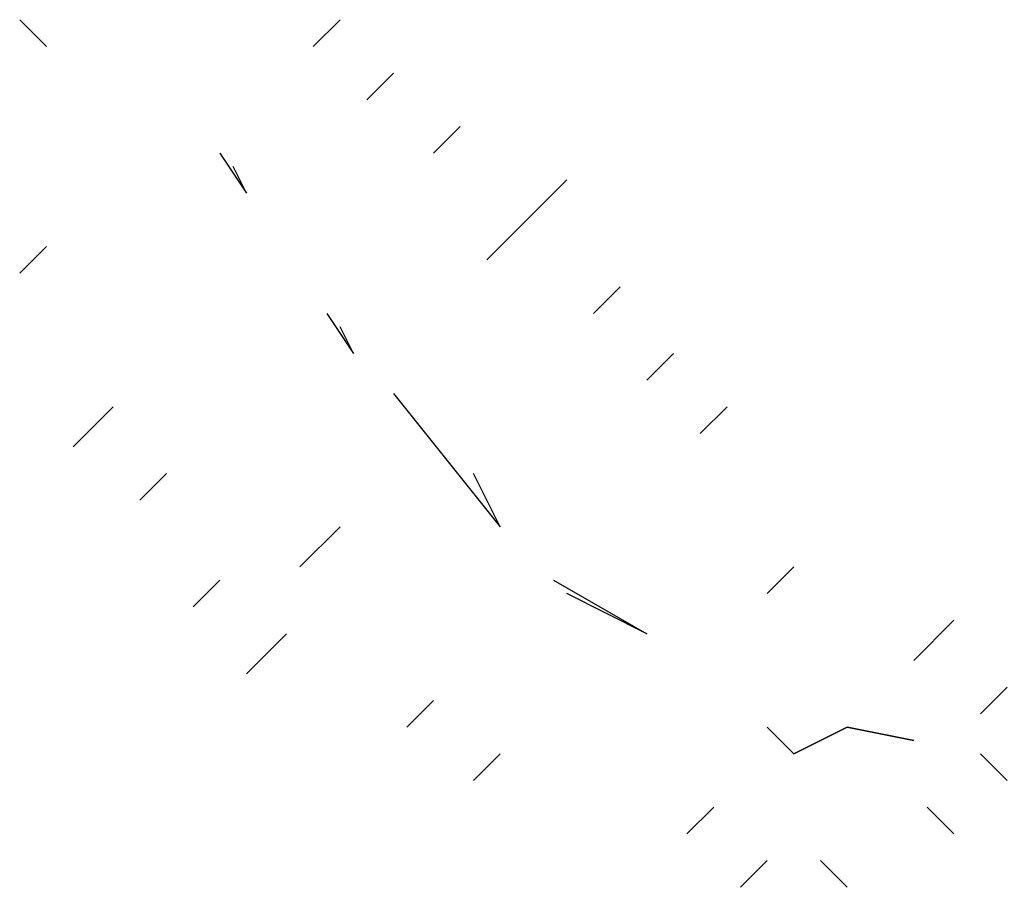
# Model space of a CAD drawing. Extents: x 1 to 2775, y -31 to 2075.
# Drawn here: x 2349.33 to 2361.67, y 1652.33 to 1663.17 of the extents above; entities that cross this region are included whole.
import ezdxf

# ---------------------------------------------------------------- set-up
doc = ezdxf.new("R2010")
doc.units = 0
doc.layers.add('LINEWORK', color=4, linetype='CONTINUOUS')

msp = doc.modelspace()

# ---------------------------------------------------------------- linework, layer by layer
at = {"layer": 'LINEWORK'}
for points in [[(2349.3333, 1663.1667), (2349.6667, 1662.8333)], [(2353.3333, 1663.1667), (2353, 1662.8333)], [(2354, 1662.5), (2353.6667, 1662.1667)], [(2354.8333, 1661.8333), (2354.5, 1661.5)], [(2351.8333, 1661.5), (2352.1667, 1661), (2352, 1661.3333)], [(2356.1667, 1661.1667), (2355.1667, 1660.1667)], [(2349.6667, 1660.3333), (2349.3333, 1660)], [(2356.8333, 1659.8333), (2356.5, 1659.5)], [(2353.1667, 1659.5), (2353.5, 1659), (2353.3333, 1659.3333)], [(2357.5, 1659), (2357.1667, 1658.6667)], [(2354, 1658.5), (2355.3333, 1656.8333), (2355, 1657.5)], [(2350.5, 1658.3333), (2350, 1657.8333)], [(2358.1667, 1658.3333), (2357.8333, 1658)], [(2351.1667, 1657.5), (2350.8333, 1657.1667)], [(2353.3333, 1656.8333), (2352.8333, 1656.3333)], [(2359, 1656.3333), (2358.6667, 1656)], [(2351.8333, 1656.1667), (2351.5, 1655.8333)], [(2356, 1656.1667), (2357.1667, 1655.5), (2356.1667, 1656)], [(2361, 1655.6667), (2360.5, 1655.1667)], [(2352.6667, 1655.5), (2352.1667, 1655)], [(2361.6667, 1654.8333), (2361.3333, 1654.5)], [(2354.5, 1654.6667), (2354.1667, 1654.3333)], [(2358.6667, 1654.3333), (2359, 1654), (2359.6667, 1654.3333), (2360.5, 1654.1667), (2359.6667, 1654.3333), (2359, 1654)], [(2355.3333, 1654), (2355, 1653.6667)], [(2361.3333, 1654), (2361.6667, 1653.6667)], [(2358, 1653.3333), (2357.6667, 1653)], [(2360.6667, 1653.3333), (2361, 1653)], [(2358.6667, 1652.6667), (2358.3333, 1652.3333)], [(2359.3333, 1652.6667), (2359.6667, 1652.3333)]]:
    msp.add_lwpolyline(points, dxfattribs=at)

doc.saveas('drawing.dxf')
